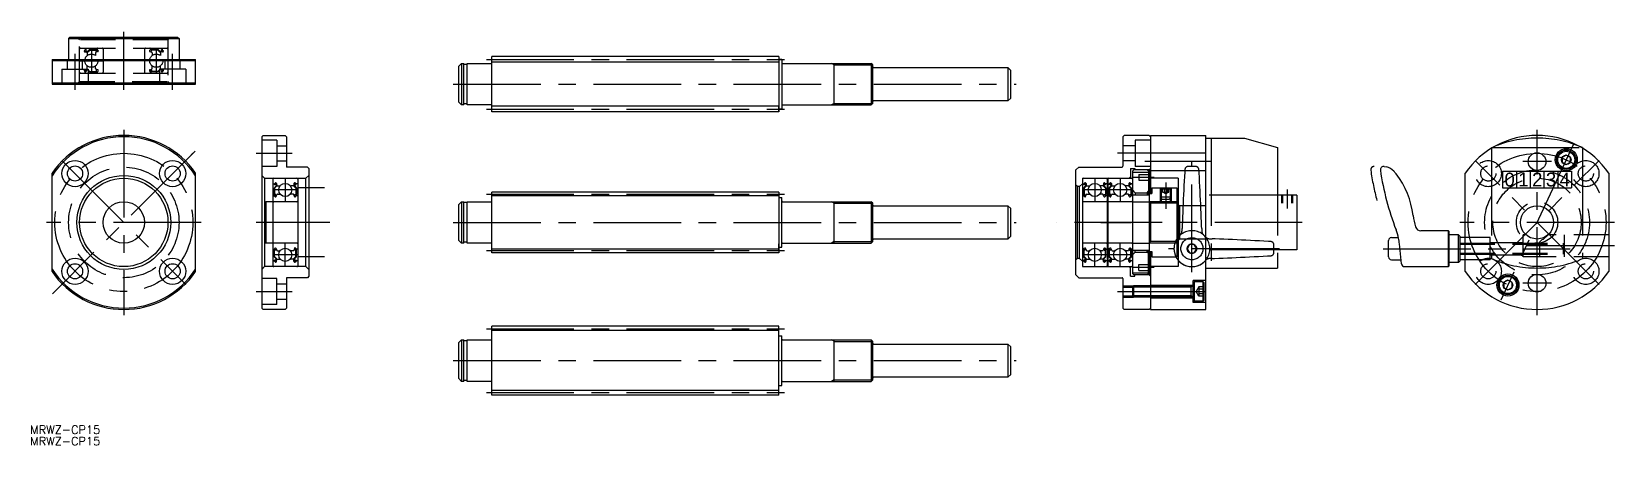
# Model space of a CAD drawing. Extents: x -33 to 540, y -81 to 69.
import ezdxf

# ---------------------------------------------------------------- set-up
doc = ezdxf.new("R2010")
doc.units = 0
for name, pattern in [('CENTER', [50.8, 31.75, -6.35, 6.35, -6.35]), ('DASHED', [19.05, 12.7, -6.35]), ('PHANTOM', [63.5, 31.75, -6.35, 6.35, -6.35, 6.35, -6.35])]:
    doc.linetypes.add(name, pattern=pattern)
doc.layers.get('0').update_dxf_attribs({"linetype": 'CONTINUOUS'})
doc.layers.add('CENTER', color=1, linetype='CENTER')
doc.styles.add('MS_明朝', font='txt', dxfattribs={"height": 2.5})
doc.styles.get("Standard").update_dxf_attribs({"font": 'txt.shx', "height": 3, "bigfont": 'bigfont.shx'})

msp = doc.modelspace()

# ---------------------------------------------------------------- linework, layer by layer
at = {"color": 7, "linetype": 'CONTINUOUS'}
for p, q in [((-20, 66.5), (-19.5, 67)), ((-20, 66.5), (-20, 59)), ((-20, 66.5), (20, 66.5)), ((-19.5, 67), (19.5, 67)), ((19.5, 67), (20, 66.5)), ((20, 66.5), (20, 59)), ((-26, 59), (26, 59)), ((-26, 59), (-26, 50)), ((26, 58.5), (-26, 58.5)), ((26, 50), (26, 59)), ((121.36, 56.5), (122.36, 57.5)), ((122.36, 57.5), (123.21, 57.5)), ((122.36, 57.5), (122.36, 42.5)), ((123.21, 42.5), (123.21, 57.5)), ((124.36, 42.5), (124.36, 57.5)), ((124.36, 57.5), (133.06, 57.5)), ((133.36, 40), (133.36, 60)), ((133.36, 57.8), (133.36, 60)), ((237.36, 60), (133.36, 60)), ((237.36, 60), (237.36, 40)), ((238.36, 59), (237.36, 59)), ((238.36, 59), (238.36, 41)), ((238.66, 57.5), (270.82, 57.5)), ((257.36, 42.5), (257.36, 57.5)), ((270.82, 57.5), (270.82, 42.5)), ((271.36, 56.96), (270.82, 57.5)), ((121.36, 43.5), (121.36, 56.5)), ((124.36, 57.15), (123.21, 57.15)), ((271.36, 43.04), (271.36, 56.96)), ((271.66, 56), (320.36, 56)), ((320.36, 56), (320.36, 44)), ((320.36, 56), (321.36, 55)), ((321.36, 45), (321.36, 55)), ((-26, 50.5), (26, 50.5)), ((-26, 50), (26, 50)), ((121.36, 43.5), (122.36, 42.5)), ((123.21, 42.5), (122.36, 42.5)), ((124.36, 42.85), (123.21, 42.85)), ((133.06, 42.5), (124.36, 42.5)), ((237.36, 40), (237.36, 42.2)), ((238.36, 41), (237.36, 41)), ((238.66, 42.5), (270.82, 42.5)), ((271.36, 43.04), (270.82, 42.5)), ((271.36, 43.04), (271.36, 43.7)), ((320.36, 44), (271.66, 44)), ((320.36, 44), (321.36, 45)), ((237.36, 40), (133.36, 40)), ((50, 31), (50.5, 31.5)), ((50, 31), (50, -31)), ((55.5, 29.75), (50, 29.75)), ((50.5, 31.5), (58.5, 31.5)), ((55.5, 29.75), (55.5, 20.25)), ((58.5, 31.5), (59, 31)), ((59, 31), (59, 20)), ((362.5, 31.5), (362, 31)), ((362, 31), (362, 20.3)), ((371.5, 31.5), (362.5, 31.5)), ((366.5, 29.75), (366.5, 20.25)), ((372, 29.75), (366.5, 29.75)), ((371.5, 31.5), (372, 31)), ((372, 31.5), (392, 31.5)), ((372, 31.5), (372, 10.5)), ((392, -31.5), (392, 31.5)), ((55.5, 27.75), (59, 27.75)), ((366.5, 27.75), (362, 27.75)), ((372, 25.2), (392, 25.2)), ((522.63, 24.39), (521.13, 23.52)), ((521.13, 23.52), (521.13, 21.79)), ((524.13, 23.52), (522.63, 24.39)), ((524.13, 21.79), (524.13, 23.52)), ((-26, -17.78), (-26, 17.78)), ((26, -17.78), (26, 17.78)), ((55.5, 20.25), (50, 20.25)), ((55.5, 22.25), (59, 22.25)), ((66.5, 20), (59, 20)), ((66.5, 20), (67, 19.5)), ((67, 19.5), (67, -19.5)), ((345, 19), (346, 20)), ((345, -19), (345, 19)), ((346, 20), (361.7, 20)), ((366.5, 22.25), (362, 22.25)), ((364.8, 19.5), (364.8, 16)), ((364.8, 19.5), (366.3, 19.5)), ((366, 19), (365.5, 18.5)), ((365.5, 18.5), (365.5, -18.5)), ((370.8, 19), (366, 19)), ((366.3, 19.5), (366.3, 19)), ((372, 20.25), (366.5, 20.25)), ((367.8, 17.35), (367.8, 15.25)), ((367.8, 17.35), (371.3, 17.35)), ((371.3, 18.5), (370.8, 19)), ((371.3, 18.5), (371.3, 10)), ((371.5, 19), (372, 19.5)), ((371.5, 19), (371.5, -19)), ((372, 18.8), (392, 18.8)), ((456.69, 20.21), (457.5, 20.07)), ((486.06, -17.78), (486.06, 17.78)), ((521.13, 21.79), (522.63, 20.93)), ((522.63, 20.93), (524.13, 21.79)), ((538.06, 17.78), (538.06, -17.78)), ((51, 16), (50, 17)), ((51, 16), (66, 16)), ((51, 16), (51, -16)), ((54, 15.7), (54, -15.7)), ((54.1, 13.95), (54.56, 13.95)), ((55.18, 13.18), (54.43, 12.43)), ((54.43, 12.43), (54.43, 10.05)), ((54.56, 13.95), (54.81, 14.25)), ((54.74, 13.54), (54.58, 13.67)), ((55.38, 13.1), (54.63, 12.35)), ((54.63, 12.35), (54.63, 10.05)), ((54.71, 13.82), (54.96, 14.12)), ((54.87, 13.69), (54.71, 13.82)), ((54.74, 13.54), (54.87, 13.69)), ((55.14, 14.06), (55.18, 13.18)), ((55.34, 14.08), (55.4, 13.34)), ((55.38, 13.57), (55.38, 13.1)), ((55.5, 13.25), (56.65, 13.25)), ((61.5, 13.25), (60.35, 13.25)), ((61.66, 14.08), (61.6, 13.34)), ((61.62, 13.57), (61.62, 13.1)), ((61.62, 13.1), (62.37, 12.35)), ((61.86, 14.06), (61.82, 13.18)), ((61.82, 13.18), (62.57, 12.43)), ((62.29, 13.82), (62.04, 14.12)), ((62.13, 13.69), (62.29, 13.82)), ((62.26, 13.54), (62.13, 13.69)), ((62.44, 13.95), (62.19, 14.25)), ((62.26, 13.54), (62.42, 13.67)), ((62.37, 12.35), (62.37, 10.05)), ((62.9, 13.95), (62.44, 13.95)), ((62.57, 12.43), (62.57, 10.05)), ((63, 15.7), (63, -15.7)), ((66, 16), (67, 17)), ((66, -16), (66, 16)), ((345.5, 13), (345, 13.5)), ((346.3, 13), (345.5, 13)), ((345.5, -13), (345.5, 13)), ((346.3, 13), (347.3, 14)), ((346.3, -13), (346.3, 13)), ((347.3, 16), (365.5, 16)), ((347.3, 16), (347.3, -16)), ((347.4, 13.95), (347.86, 13.95)), ((348.48, 13.18), (347.73, 12.43)), ((347.73, 12.43), (347.73, 10.05)), ((347.86, 13.95), (348.11, 14.25)), ((348.04, 13.54), (347.88, 13.67)), ((348.68, 13.1), (347.93, 12.35)), ((347.93, 12.35), (347.93, 10.05)), ((348.01, 13.82), (348.26, 14.12)), ((348.17, 13.69), (348.01, 13.82)), ((348.04, 13.54), (348.17, 13.69)), ((348.44, 14.06), (348.48, 13.18)), ((348.64, 14.08), (348.7, 13.34)), ((348.68, 13.57), (348.68, 13.1)), ((348.8, 13.25), (349.95, 13.25)), ((354.8, 13.25), (353.65, 13.25)), ((354.96, 14.08), (354.9, 13.34)), ((354.92, 13.57), (354.92, 13.1)), ((354.92, 13.1), (355.67, 12.35)), ((355.16, 14.06), (355.12, 13.18)), ((355.12, 13.18), (355.87, 12.43)), ((355.59, 13.82), (355.34, 14.12)), ((355.43, 13.69), (355.59, 13.82)), ((355.56, 13.54), (355.43, 13.69)), ((355.74, 13.95), (355.49, 14.25)), ((355.56, 13.54), (355.72, 13.67)), ((355.67, 12.35), (355.67, 10.05)), ((356.2, 13.95), (355.74, 13.95)), ((355.87, 12.43), (355.87, 10.05)), ((356.3, 15.7), (356.3, -15.7)), ((356.5, 15.7), (356.5, -15.7)), ((356.6, 13.95), (357.06, 13.95)), ((357.68, 13.18), (356.93, 12.43)), ((356.93, 12.43), (356.93, 10.05)), ((357.06, 13.95), (357.31, 14.25)), ((357.24, 13.54), (357.08, 13.67)), ((357.88, 13.1), (357.13, 12.35)), ((357.13, 12.35), (357.13, 10.05)), ((357.21, 13.82), (357.46, 14.12)), ((357.37, 13.69), (357.21, 13.82)), ((357.24, 13.54), (357.37, 13.69)), ((357.64, 14.06), (357.68, 13.18)), ((357.84, 14.08), (357.9, 13.34)), ((357.88, 13.57), (357.88, 13.1)), ((358, 13.25), (359.15, 13.25)), ((364, 13.25), (362.85, 13.25)), ((364.16, 14.08), (364.1, 13.34)), ((364.12, 13.57), (364.12, 13.1)), ((364.12, 13.1), (364.87, 12.35)), ((364.3, 16), (364.8, 16.5)), ((364.36, 14.06), (364.32, 13.18)), ((364.32, 13.18), (365.07, 12.43)), ((364.79, 13.82), (364.54, 14.12)), ((364.63, 13.69), (364.79, 13.82)), ((364.76, 13.54), (364.63, 13.69)), ((364.94, 13.95), (364.69, 14.25)), ((364.76, 13.54), (364.92, 13.67)), ((364.87, 12.35), (364.87, 10.05)), ((365.4, 13.95), (364.94, 13.95)), ((365.07, 12.43), (365.07, 10.05)), ((366.5, 10.75), (365.5, 11.75)), ((367.8, 15.25), (371.3, 15.25)), ((382, 16), (372, 16)), ((372.5, 12.5), (372.5, 10.5)), ((372.5, 12.5), (381.5, 12.5)), ((375.88, 12.39), (375.5, 12.02)), ((379.5, 12.02), (375.5, 12.02)), ((375.5, 12.02), (375.5, 9.14)), ((375.88, 12.5), (375.88, 12.39)), ((375.88, 12.39), (379.12, 12.39)), ((379.12, 12.5), (379.12, 12.39)), ((379.12, 12.39), (379.5, 12.02)), ((379.5, 12.02), (379.5, 9.14)), ((381.5, 12.5), (381.5, -12.5)), ((382, 16), (382, -16)), ((54.2, 9.65), (54.5, 9.65)), ((62.7, 7.5), (54.3, 7.5)), ((54.5, 9.65), (54.78, 9.32)), ((55.08, 10.05), (54.63, 10.05)), ((54.63, 9.85), (55.08, 9.85)), ((54.93, 9.25), (54.99, 9.25)), ((55.08, 9.85), (55.08, 10.05)), ((55.18, 9.38), (55.45, 10.12)), ((55.64, 10.25), (56.65, 10.25)), ((61.36, 10.25), (60.35, 10.25)), ((61.82, 9.38), (61.55, 10.12)), ((61.92, 9.85), (61.92, 10.05)), ((61.92, 10.05), (62.37, 10.05)), ((62.37, 9.85), (61.92, 9.85)), ((62.07, 9.25), (62.01, 9.25)), ((62.5, 9.65), (62.22, 9.32)), ((62.8, 9.65), (62.5, 9.65)), ((121.36, 6.5), (122.36, 7.5)), ((121.36, -6.5), (121.36, 6.5)), ((122.36, 7.5), (123.21, 7.5)), ((122.36, 7.5), (122.36, -7.5)), ((123.21, -7.5), (123.21, 7.5)), ((124.36, 7.15), (123.21, 7.15)), ((124.36, 7.5), (133.06, 7.5)), ((124.36, -7.5), (124.36, 7.5)), ((133.36, -11), (133.36, 11)), ((237.36, 11), (133.36, 11)), ((133.36, 7.8), (133.36, 10)), ((237.36, 11), (237.36, -11)), ((237.36, 9), (238.36, 9)), ((238.36, -9), (238.36, 9)), ((238.66, 7.5), (270.82, 7.5)), ((257.36, -7.5), (257.36, 7.5)), ((271.36, 6.96), (270.82, 7.5)), ((270.82, 7.5), (270.82, -7.5)), ((271.36, -6.96), (271.36, 6.96)), ((271.66, 6), (320.36, 6)), ((320.36, 6), (320.36, -6)), ((320.36, 6), (321.36, 5)), ((347.5, 9.65), (347.8, 9.65)), ((356, 7.5), (347.6, 7.5)), ((347.8, 9.65), (348.08, 9.32)), ((348.38, 10.05), (347.93, 10.05)), ((347.93, 9.85), (348.38, 9.85)), ((348.23, 9.25), (348.29, 9.25)), ((348.38, 9.85), (348.38, 10.05)), ((348.48, 9.38), (348.75, 10.12)), ((348.94, 10.25), (349.95, 10.25)), ((354.66, 10.25), (353.65, 10.25)), ((355.12, 9.38), (354.85, 10.12)), ((355.22, 10.05), (355.67, 10.05)), ((355.22, 9.85), (355.22, 10.05)), ((355.67, 9.85), (355.22, 9.85)), ((355.37, 9.25), (355.31, 9.25)), ((355.8, 9.65), (355.52, 9.32)), ((356.1, 9.65), (355.8, 9.65)), ((356.5, 9.75), (356.3, 9.75)), ((356.5, 7.5), (356.3, 7.5)), ((356.7, 9.65), (357, 9.65)), ((365.2, 7.5), (356.8, 7.5)), ((357, 9.65), (357.28, 9.32)), ((357.58, 10.05), (357.13, 10.05)), ((357.13, 9.85), (357.58, 9.85)), ((357.43, 9.25), (357.49, 9.25)), ((357.58, 9.85), (357.58, 10.05)), ((357.68, 9.38), (357.95, 10.12)), ((358.14, 10.25), (359.15, 10.25)), ((363.86, 10.25), (362.85, 10.25)), ((364.32, 9.38), (364.05, 10.12)), ((364.42, 10.05), (364.87, 10.05)), ((364.42, 9.85), (364.42, 10.05)), ((364.87, 9.85), (364.42, 9.85)), ((364.57, 9.25), (364.51, 9.25)), ((365, 9.65), (364.72, 9.32)), ((365.3, 9.65), (365, 9.65)), ((365.5, 10), (371.5, 10)), ((365.5, 7.5), (371.5, 7.5)), ((366.5, 10.75), (366.5, 10)), ((366.5, 10.75), (370.8, 10.75)), ((370.8, 10.75), (371.3, 11.25)), ((370.8, 10.75), (370.8, 10)), ((371.5, 10.5), (372.5, 10.5)), ((371.5, 7.5), (372.04, 6.96)), ((381.5, 6.96), (372.04, 6.96)), ((372.04, 6.96), (372.04, -6.96)), ((376.25, 8.39), (375.5, 9.14)), ((379.5, 9.14), (375.5, 9.14)), ((375.88, 8.77), (375.88, 6.96)), ((376.25, 8.39), (378.75, 8.39)), ((378.75, 8.39), (379.5, 9.14)), ((379.12, 8.77), (379.12, 6.96)), ((382.5, 6), (382, 6.5)), ((382.5, 6), (382.5, -6)), ((392, 6), (382.5, 6)), ((321.36, -5), (321.36, 5)), ((320.36, -6), (321.36, -5)), ((459.26, -5.5), (461.82, -5.5)), ((479.97, -3), (469.94, -3)), ((480.06, -3.2), (479.97, -3)), ((479.97, -16), (479.97, -3)), ((480.06, -3.2), (480.06, -15.8)), ((483.56, -4.5), (480.06, -4.5)), ((484.06, -5), (483.56, -4.5)), ((483.56, -14.5), (483.56, -4.5)), ((484.06, -5), (484.06, -14)), ((486.06, -5.5), (484.06, -5.5)), ((54.2, -9.65), (54.5, -9.65)), ((62.7, -7.5), (54.3, -7.5)), ((54.43, -12.43), (54.43, -10.05)), ((54.5, -9.65), (54.78, -9.32)), ((54.63, -9.85), (55.08, -9.85)), ((55.08, -10.05), (54.63, -10.05)), ((54.63, -12.35), (54.63, -10.05)), ((54.93, -9.25), (54.99, -9.25)), ((55.08, -9.85), (55.08, -10.05)), ((55.18, -9.38), (55.45, -10.12)), ((55.64, -10.25), (56.65, -10.25)), ((61.36, -10.25), (60.35, -10.25)), ((61.82, -9.38), (61.55, -10.12)), ((61.92, -9.85), (61.92, -10.05)), ((62.37, -9.85), (61.92, -9.85)), ((61.92, -10.05), (62.37, -10.05)), ((62.07, -9.25), (62.01, -9.25)), ((62.5, -9.65), (62.22, -9.32)), ((62.37, -12.35), (62.37, -10.05)), ((62.8, -9.65), (62.5, -9.65)), ((62.57, -12.43), (62.57, -10.05)), ((121.36, -6.5), (122.36, -7.5)), ((123.21, -7.5), (122.36, -7.5)), ((124.36, -7.15), (123.21, -7.15)), ((133.06, -7.5), (124.36, -7.5)), ((237.36, -11), (133.36, -11)), ((237.36, -10), (237.36, -7.8)), ((237.36, -9), (238.36, -9)), ((238.66, -7.5), (270.82, -7.5)), ((271.36, -6.96), (270.82, -7.5)), ((271.36, -6.96), (271.36, -6.3)), ((320.36, -6), (271.66, -6)), ((347.5, -9.65), (347.8, -9.65)), ((356, -7.5), (347.6, -7.5)), ((347.73, -12.43), (347.73, -10.05)), ((347.8, -9.65), (348.08, -9.32)), ((347.93, -9.85), (348.38, -9.85)), ((347.93, -12.35), (347.93, -10.05)), ((348.38, -10.05), (347.93, -10.05)), ((348.23, -9.25), (348.29, -9.25)), ((348.38, -9.85), (348.38, -10.05)), ((348.48, -9.38), (348.75, -10.12)), ((348.94, -10.25), (349.95, -10.25)), ((354.66, -10.25), (353.65, -10.25)), ((355.12, -9.38), (354.85, -10.12)), ((355.67, -9.85), (355.22, -9.85)), ((355.22, -9.85), (355.22, -10.05)), ((355.22, -10.05), (355.67, -10.05)), ((355.37, -9.25), (355.31, -9.25)), ((355.8, -9.65), (355.52, -9.32)), ((355.67, -12.35), (355.67, -10.05)), ((356.1, -9.65), (355.8, -9.65)), ((355.87, -12.43), (355.87, -10.05)), ((356.5, -7.5), (356.3, -7.5)), ((356.5, -9.75), (356.3, -9.75)), ((356.7, -9.65), (357, -9.65)), ((365.2, -7.5), (356.8, -7.5)), ((356.93, -12.43), (356.93, -10.05)), ((357, -9.65), (357.28, -9.32)), ((357.13, -9.85), (357.58, -9.85)), ((357.13, -12.35), (357.13, -10.05)), ((357.58, -10.05), (357.13, -10.05)), ((357.43, -9.25), (357.49, -9.25)), ((357.58, -9.85), (357.58, -10.05)), ((357.68, -9.38), (357.95, -10.12)), ((358.14, -10.25), (359.15, -10.25)), ((363.86, -10.25), (362.85, -10.25)), ((364.32, -9.38), (364.05, -10.12)), ((364.87, -9.85), (364.42, -9.85)), ((364.42, -9.85), (364.42, -10.05)), ((364.42, -10.05), (364.87, -10.05)), ((364.57, -9.25), (364.51, -9.25)), ((365, -9.65), (364.72, -9.32)), ((364.87, -12.35), (364.87, -10.05)), ((365.3, -9.65), (365, -9.65)), ((365.07, -12.43), (365.07, -10.05)), ((365.5, -7.5), (371.5, -7.5)), ((365.5, -10), (371.5, -10)), ((366.5, -10.75), (365.5, -11.75)), ((366.5, -10.75), (366.5, -10)), ((366.5, -10.75), (370.8, -10.75)), ((370.8, -10.75), (370.8, -10)), ((370.8, -10.75), (371.3, -11.25)), ((371.3, -18.5), (371.3, -10)), ((371.5, -7.5), (372.04, -6.96)), ((371.5, -10.5), (372.5, -10.5)), ((372, -10.5), (372, -31.5)), ((381.5, -6.96), (372.04, -6.96)), ((372.5, -10.5), (372.5, -12.5)), ((382.5, -6), (382, -6.5)), ((392, -6), (382.5, -6)), ((458.26, -12.5), (458.26, -6.5)), ((462.95, -14.93), (462.19, -7.75)), ((51, -16), (50, -17)), ((66, -16), (51, -16)), ((54.1, -13.95), (54.56, -13.95)), ((55.18, -13.18), (54.43, -12.43)), ((54.56, -13.95), (54.81, -14.25)), ((54.74, -13.54), (54.58, -13.67)), ((55.38, -13.1), (54.63, -12.35)), ((54.87, -13.69), (54.71, -13.82)), ((54.71, -13.82), (54.96, -14.12)), ((54.74, -13.54), (54.87, -13.69)), ((55.14, -14.06), (55.18, -13.18)), ((55.34, -14.08), (55.4, -13.34)), ((55.38, -13.57), (55.38, -13.1)), ((55.5, -13.25), (56.65, -13.25)), ((61.5, -13.25), (60.35, -13.25)), ((61.66, -14.08), (61.6, -13.34)), ((61.62, -13.1), (62.37, -12.35)), ((61.62, -13.57), (61.62, -13.1)), ((61.82, -13.18), (62.57, -12.43)), ((61.86, -14.06), (61.82, -13.18)), ((62.29, -13.82), (62.04, -14.12)), ((62.26, -13.54), (62.13, -13.69)), ((62.13, -13.69), (62.29, -13.82)), ((62.44, -13.95), (62.19, -14.25)), ((62.26, -13.54), (62.42, -13.67)), ((62.9, -13.95), (62.44, -13.95)), ((66, -16), (67, -17)), ((345.5, -13), (345, -13.5)), ((346.3, -13), (345.5, -13)), ((346.3, -13), (347.3, -14)), ((347.3, -16), (365.5, -16)), ((347.4, -13.95), (347.86, -13.95)), ((348.48, -13.18), (347.73, -12.43)), ((347.86, -13.95), (348.11, -14.25)), ((348.04, -13.54), (347.88, -13.67)), ((348.68, -13.1), (347.93, -12.35)), ((348.17, -13.69), (348.01, -13.82)), ((348.01, -13.82), (348.26, -14.12)), ((348.04, -13.54), (348.17, -13.69)), ((348.44, -14.06), (348.48, -13.18)), ((348.64, -14.08), (348.7, -13.34)), ((348.68, -13.57), (348.68, -13.1)), ((348.8, -13.25), (349.95, -13.25)), ((354.8, -13.25), (353.65, -13.25)), ((354.96, -14.08), (354.9, -13.34)), ((354.92, -13.1), (355.67, -12.35)), ((354.92, -13.57), (354.92, -13.1)), ((355.12, -13.18), (355.87, -12.43)), ((355.16, -14.06), (355.12, -13.18)), ((355.59, -13.82), (355.34, -14.12)), ((355.56, -13.54), (355.43, -13.69)), ((355.43, -13.69), (355.59, -13.82)), ((355.74, -13.95), (355.49, -14.25)), ((355.56, -13.54), (355.72, -13.67)), ((356.2, -13.95), (355.74, -13.95)), ((356.6, -13.95), (357.06, -13.95)), ((357.68, -13.18), (356.93, -12.43)), ((357.06, -13.95), (357.31, -14.25)), ((357.24, -13.54), (357.08, -13.67)), ((357.88, -13.1), (357.13, -12.35)), ((357.37, -13.69), (357.21, -13.82)), ((357.21, -13.82), (357.46, -14.12)), ((357.24, -13.54), (357.37, -13.69)), ((357.64, -14.06), (357.68, -13.18)), ((357.84, -14.08), (357.9, -13.34)), ((357.88, -13.57), (357.88, -13.1)), ((358, -13.25), (359.15, -13.25)), ((364, -13.25), (362.85, -13.25)), ((364.16, -14.08), (364.1, -13.34)), ((364.12, -13.1), (364.87, -12.35)), ((364.12, -13.57), (364.12, -13.1)), ((364.3, -16), (364.8, -16.5)), ((364.32, -13.18), (365.07, -12.43)), ((364.36, -14.06), (364.32, -13.18)), ((364.79, -13.82), (364.54, -14.12)), ((364.76, -13.54), (364.63, -13.69)), ((364.63, -13.69), (364.79, -13.82)), ((364.94, -13.95), (364.69, -14.25)), ((364.76, -13.54), (364.92, -13.67)), ((364.8, -19.5), (364.8, -16)), ((365.4, -13.95), (364.94, -13.95)), ((367.8, -17.35), (367.8, -15.25)), ((367.8, -15.25), (371.3, -15.25)), ((382, -16), (372, -16)), ((372.5, -12.5), (381.5, -12.5)), ((459.26, -13.5), (462.8, -13.5)), ((464.14, -16), (479.97, -16)), ((479.97, -16), (480.06, -15.8)), ((483.56, -14.5), (480.06, -14.5)), ((484.06, -14), (483.56, -14.5)), ((486.06, -13.5), (484.06, -13.5)), ((55.5, -20.25), (50, -20.25)), ((55.5, -29.75), (55.5, -20.25)), ((55.5, -22.25), (59, -22.25)), ((59, -20), (59, -31)), ((66.5, -20), (59, -20)), ((67, -19.5), (66.5, -20)), ((346, -20), (345, -19)), ((346, -20), (361.7, -20)), ((362, -20.3), (362, -31)), ((364.8, -19.5), (366.3, -19.5)), ((366, -19), (365.5, -18.5)), ((370.8, -19), (366, -19)), ((366.3, -19.5), (366.3, -19)), ((367.8, -17.35), (371.3, -17.35)), ((371.3, -18.5), (370.8, -19)), ((371.5, -19), (372, -19.5)), ((372, -22.75), (387.5, -22.75)), ((387.5, -29), (387.5, -21)), ((392, -21), (387.5, -21)), ((387.9, -21.5), (387.5, -21.9)), ((391.1, -21.5), (387.9, -21.5)), ((387.9, -28.5), (387.9, -21.5)), ((391.1, -21.5), (391.5, -21.9)), ((391.1, -28.5), (391.1, -21.5)), ((391.5, -28.1), (391.5, -21.9)), ((501.5, -20.93), (500, -21.79)), ((500, -21.79), (500, -23.52)), ((503, -21.79), (501.5, -20.93)), ((503, -23.52), (503, -21.79)), ((55.5, -27.75), (59, -27.75)), ((362, -23.38), (365.5, -23.38)), ((362, -26.62), (365.5, -26.62)), ((365.88, -23), (365.5, -23.38)), ((365.5, -23.38), (365.5, -26.62)), ((365.5, -26.62), (365.88, -27)), ((387.3, -23), (365.88, -23)), ((365.88, -23), (365.88, -27)), ((387.3, -27), (365.88, -27)), ((372, -27.25), (387.5, -27.25)), ((386.7, -27), (386.7, -23)), ((387.5, -28.1), (387.9, -28.5)), ((391.1, -28.5), (387.9, -28.5)), ((391.5, -28.1), (391.1, -28.5)), ((500, -23.52), (501.5, -24.39)), ((501.5, -24.39), (503, -23.52)), ((55.5, -29.75), (50, -29.75)), ((50.5, -31.5), (50, -31)), ((58.5, -31.5), (50.5, -31.5)), ((59, -31), (58.5, -31.5)), ((362.5, -31.5), (362, -31)), ((371.5, -31.5), (362.5, -31.5)), ((372, -31), (371.5, -31.5)), ((372, -31.5), (392, -31.5)), ((392, -29), (387.5, -29)), ((133.36, -62.5), (133.36, -37.5)), ((237.36, -37.5), (133.36, -37.5)), ((133.36, -42.2), (133.36, -40)), ((237.36, -62.5), (237.36, -37.5)), ((121.36, -43.5), (122.36, -42.5)), ((121.36, -56.5), (121.36, -43.5)), ((122.36, -42.5), (123.21, -42.5)), ((122.36, -42.5), (122.36, -57.5)), ((123.21, -57.5), (123.21, -42.5)), ((124.36, -42.85), (123.21, -42.85)), ((124.36, -42.5), (133.06, -42.5)), ((124.36, -57.5), (124.36, -42.5)), ((237.36, -41), (238.36, -41)), ((238.36, -59), (238.36, -41)), ((238.66, -42.5), (270.82, -42.5)), ((257.36, -57.5), (257.36, -42.5)), ((271.36, -43.04), (270.82, -42.5)), ((270.82, -42.5), (270.82, -57.5)), ((271.36, -56.96), (271.36, -43.04)), ((271.66, -44), (320.36, -44)), ((320.36, -44), (321.36, -45)), ((320.36, -44), (320.36, -56)), ((321.36, -55), (321.36, -45)), ((121.36, -56.5), (122.36, -57.5)), ((124.36, -57.15), (123.21, -57.15)), ((271.36, -56.96), (270.82, -57.5)), ((271.36, -56.96), (271.36, -56.3)), ((320.36, -56), (271.66, -56)), ((320.36, -56), (321.36, -55)), ((123.21, -57.5), (122.36, -57.5)), ((133.06, -57.5), (124.36, -57.5)), ((237.36, -62.5), (133.36, -62.5)), ((237.36, -59), (238.36, -59)), ((238.66, -57.5), (270.82, -57.5))]:
    msp.add_line(p, q, dxfattribs=at)
at = {"color": 3, "linetype": 'DASHED'}
for p, q in [((-16, 66), (-17, 67)), ((16, 66), (-16, 66)), ((-16, 51), (-16, 66)), ((16, 66), (17, 67)), ((16, 66), (16, 51)), ((-20.43, 55.5), (-20.43, 59)), ((-15.7, 63), (15.7, 63)), ((-14.93, 55.5), (-14.93, 59)), ((-13.95, 62.44), (-14.25, 62.19)), ((-13.82, 62.29), (-14.12, 62.04)), ((-14.08, 61.66), (-13.34, 61.6)), ((-14.06, 61.86), (-13.18, 61.82)), ((-13.95, 62.9), (-13.95, 62.44)), ((-13.69, 62.13), (-13.82, 62.29)), ((-13.54, 62.26), (-13.69, 62.13)), ((-13.54, 62.26), (-13.67, 62.42)), ((-13.57, 61.62), (-13.1, 61.62)), ((-13.25, 61.5), (-13.25, 60.35)), ((-13.18, 61.82), (-12.43, 62.57)), ((-13.1, 61.62), (-12.35, 62.37)), ((-12.43, 62.57), (-10.05, 62.57)), ((-12.35, 62.37), (-10.05, 62.37)), ((-10.25, 61.36), (-10.25, 60.35)), ((-9.38, 61.82), (-10.12, 61.55)), ((-10.05, 61.92), (-10.05, 62.37)), ((-9.85, 61.92), (-10.05, 61.92)), ((-9.85, 62.37), (-9.85, 61.92)), ((-9.65, 62.8), (-9.65, 62.5)), ((-9.65, 62.5), (-9.32, 62.22)), ((-9.25, 62.07), (-9.25, 62.01)), ((-7.5, 62.7), (-7.5, 54.3)), ((7.5, 62.7), (7.5, 54.3)), ((9.25, 62.07), (9.25, 62.01)), ((9.65, 62.5), (9.32, 62.22)), ((9.38, 61.82), (10.12, 61.55)), ((9.65, 62.8), (9.65, 62.5)), ((9.85, 62.37), (9.85, 61.92)), ((9.85, 61.92), (10.05, 61.92)), ((12.43, 62.57), (10.05, 62.57)), ((12.35, 62.37), (10.05, 62.37)), ((10.05, 61.92), (10.05, 62.37)), ((10.25, 61.36), (10.25, 60.35)), ((13.1, 61.62), (12.35, 62.37)), ((13.18, 61.82), (12.43, 62.57)), ((13.57, 61.62), (13.1, 61.62)), ((14.06, 61.86), (13.18, 61.82)), ((13.25, 61.5), (13.25, 60.35)), ((14.08, 61.66), (13.34, 61.6)), ((13.54, 62.26), (13.67, 62.42)), ((13.54, 62.26), (13.69, 62.13)), ((13.69, 62.13), (13.82, 62.29)), ((13.82, 62.29), (14.12, 62.04)), ((13.95, 62.9), (13.95, 62.44)), ((13.95, 62.44), (14.25, 62.19)), ((14.93, 55.5), (14.93, 59)), ((20.43, 55.5), (20.43, 59)), ((-22.43, 55.5), (-22.43, 50)), ((-22.43, 55.5), (-12.93, 55.5)), ((-15.7, 54), (15.7, 54)), ((-13.95, 54.56), (-14.25, 54.81)), ((-13.82, 54.71), (-14.12, 54.96)), ((-14.08, 55.34), (-13.34, 55.4)), ((-14.06, 55.14), (-13.18, 55.18)), ((-13.95, 54.1), (-13.95, 54.56)), ((-13.69, 54.87), (-13.82, 54.71)), ((-13.54, 54.74), (-13.69, 54.87)), ((-13.54, 54.74), (-13.67, 54.58)), ((-13.57, 55.38), (-13.1, 55.38)), ((-13.25, 55.5), (-13.25, 56.65)), ((-13.18, 55.18), (-12.43, 54.43)), ((-13.1, 55.38), (-12.35, 54.63)), ((-12.93, 55.5), (-12.93, 50)), ((-12.43, 54.43), (-10.05, 54.43)), ((-12.35, 54.63), (-10.05, 54.63)), ((-10.25, 55.64), (-10.25, 56.65)), ((-9.38, 55.18), (-10.12, 55.45)), ((-9.85, 55.08), (-10.05, 55.08)), ((-10.05, 55.08), (-10.05, 54.63)), ((-9.85, 54.63), (-9.85, 55.08)), ((-9.65, 54.5), (-9.32, 54.78)), ((-9.65, 54.2), (-9.65, 54.5)), ((-9.25, 54.93), (-9.25, 54.99)), ((9.25, 54.93), (9.25, 54.99)), ((9.65, 54.5), (9.32, 54.78)), ((9.38, 55.18), (10.12, 55.45)), ((9.65, 54.2), (9.65, 54.5)), ((9.85, 55.08), (10.05, 55.08)), ((9.85, 54.63), (9.85, 55.08)), ((10.05, 55.08), (10.05, 54.63)), ((12.35, 54.63), (10.05, 54.63)), ((12.43, 54.43), (10.05, 54.43)), ((10.25, 55.64), (10.25, 56.65)), ((13.1, 55.38), (12.35, 54.63)), ((13.18, 55.18), (12.43, 54.43)), ((12.93, 55.5), (12.93, 50)), ((22.43, 55.5), (12.93, 55.5)), ((13.57, 55.38), (13.1, 55.38)), ((14.06, 55.14), (13.18, 55.18)), ((13.25, 55.5), (13.25, 56.65)), ((14.08, 55.34), (13.34, 55.4)), ((13.54, 54.74), (13.69, 54.87)), ((13.54, 54.74), (13.67, 54.58)), ((13.69, 54.87), (13.82, 54.71)), ((13.82, 54.71), (14.12, 54.96)), ((13.95, 54.56), (14.25, 54.81)), ((13.95, 54.1), (13.95, 54.56)), ((22.43, 55.5), (22.43, 50)), ((-16, 51), (-17, 50)), ((-16, 51), (16, 51)), ((16, 51), (17, 50)), ((376.35, 10.89), (376.35, 12.39)), ((376.92, 12.39), (376.92, 10.89)), ((378.08, 12.39), (378.08, 10.89)), ((378.65, 10.89), (378.65, 12.39)), ((376.35, 10.89), (378.65, 10.89)), ((377.5, 10.32), (376.5, 10.89)), ((378.5, 10.89), (377.5, 10.32)), ((495.06, -5.5), (486.06, -5.5)), ((495.06, -13.5), (495.06, -5.5)), ((508.09, -4.5), (507.06, -4.5)), ((507.06, -12.5), (507.06, -4.5)), ((516.03, -4.5), (514.33, -6.2)), ((538.06, -4.5), (516.03, -4.5)), ((521.93, -4.5), (521.93, -12.5)), ((484.06, -7.5), (521.93, -7.5)), ((484.06, -7.88), (522.06, -7.88)), ((484.06, -11.12), (522.06, -11.12)), ((495.06, -7.25), (507.06, -7.25)), ((513.93, -6.2), (512.93, -7.2)), ((512.93, -7.2), (512.93, -12.5)), ((514.33, -6.2), (513.93, -6.2)), ((522.06, -7.88), (521.68, -7.5)), ((521.68, -11.5), (521.68, -7.5)), ((521.68, -11.5), (522.06, -11.12)), ((522.06, -11.12), (522.06, -7.88)), ((484.06, -11.5), (521.93, -11.5)), ((495.06, -13.5), (486.06, -13.5)), ((495.06, -11.75), (507.06, -11.75)), ((538.06, -12.5), (507.06, -12.5)), ((389.5, -23.27), (388.5, -25)), ((389.5, -26.73), (388.5, -25)), ((389.5, -23.27), (389.5, -26.73)), ((391.5, -23.27), (389.5, -23.27)), ((391.5, -24.13), (389.5, -24.13)), ((391.5, -25.87), (389.5, -25.87)), ((391.5, -26.73), (389.5, -26.73))]:
    msp.add_line(p, q, dxfattribs=at)
at = {"color": 3, "linetype": 'CONTINUOUS'}
for p, q in [((237.36, 58), (133.36, 58)), ((257.36, 56.98), (256.47, 57.5)), ((257.36, 56.96), (271.36, 56.96)), ((237.36, 42), (133.36, 42)), ((257.36, 43.04), (256.43, 42.5)), ((257.36, 43.04), (271.36, 43.04)), ((365.5, 18.19), (371.3, 18.19)), ((371.5, 19), (370.8, 19)), ((375.5, 12.5), (375.5, 12.02)), ((375.88, 12.39), (375.88, 8.77)), ((379.12, 12.39), (379.12, 8.77)), ((379.5, 12.5), (379.5, 12.02)), ((237.36, 9.65), (133.36, 9.65)), ((257.36, 6.98), (256.47, 7.5)), ((257.36, 6.96), (271.36, 6.96)), ((381.5, 7.5), (371.5, 7.5)), ((375.5, 9.14), (375.5, 6.96)), ((379.5, 9.14), (379.5, 6.96)), ((237.36, -9.65), (133.36, -9.65)), ((257.36, -6.96), (256.43, -7.5)), ((257.36, -6.96), (271.36, -6.96)), ((381.5, -7.5), (371.5, -7.5)), ((365.5, -18.19), (371.3, -18.19)), ((371.5, -19), (370.8, -19)), ((362, -23), (365.88, -23)), ((362, -27), (365.88, -27)), ((386.7, -23.38), (365.5, -23.38)), ((386.7, -26.62), (365.5, -26.62)), ((387.4, -22.97), (386.7, -23.38)), ((387.4, -27.03), (386.7, -26.62)), ((237.36, -39.16), (133.36, -39.16)), ((257.36, -43.02), (256.47, -42.5)), ((257.36, -43.04), (271.36, -43.04)), ((257.36, -56.96), (256.43, -57.5)), ((257.36, -56.96), (271.36, -56.96)), ((237.36, -60.84), (133.36, -60.84))]:
    msp.add_line(p, q, dxfattribs=at)
at = {"color": 3, "linetype": 'PHANTOM'}
for p, q in [((392, 30.5), (406, 30.5)), ((394, 30.5), (394, -16.5)), ((406, 30.5), (418, 27.06)), ((418, 27.06), (418, -16.5)), ((495.56, 27.06), (495.56, -13.1)), ((495.56, 27.06), (528.56, 27.06)), ((528.56, 27.06), (528.56, -13.1)), ((388.35, 20.23), (385.65, 20.23)), ((387, -18), (387, 22.23)), ((499.56, 18.5), (524.56, 18.5)), ((499.56, 18.5), (499.56, 12.5)), ((504.56, 18.5), (504.56, 12.5)), ((509.56, 18.5), (509.56, 12.5)), ((514.56, 18.5), (514.56, 12.5)), ((519.56, 18.5), (519.56, 12.5)), ((524.56, 18.5), (524.56, 12.5)), ((72.7, 12.5), (63, 12.5)), ((421.5, 11.9), (421.5, 5)), ((499.56, 12.5), (524.56, 12.5)), ((51, 7), (51.5, 7.5)), ((51, 7), (51, -7)), ((51.5, 7.5), (51.5, -7.5)), ((63, 7.5), (51.5, 7.5)), ((425, 9.9), (392, 9.9)), ((419.5, 9.9), (419.5, 7)), ((419.88, 9.9), (419.88, 7)), ((423.12, 9.9), (423.12, 7)), ((423.5, 9.9), (423.5, 7)), ((425, 9.9), (425, -9.9)), ((51.5, -7.5), (51, -7)), ((63, -7.5), (51.5, -7.5)), ((418.73, -9.5), (378.5, -9.5)), ((386.13, -8), (385.27, -9.5)), ((385.27, -9.5), (386.13, -11)), ((387.87, -8), (386.13, -8)), ((386.13, -11), (387.87, -11)), ((388.73, -9.5), (387.87, -8)), ((387.87, -11), (388.73, -9.5)), ((425, -9.9), (392, -9.9)), ((416.73, -10.85), (416.73, -8.15)), ((72.7, -12.5), (63, -12.5)), ((392, -16.5), (418, -16.5))]:
    msp.add_line(p, q, dxfattribs=at)
at = {"color": 3, "linetype": 'PHANTOM', "flags": 128}
for points in [[(384.45, 19.1), (384.4, 18.23), (384.31, 16.59), (384.22, 14.95), (384.13, 13.31), (384.05, 11.68), (383.97, 10.06), (383.89, 8.45), (383.82, 6.84), (383.74, 5.23), (383.68, 3.64), (383.61, 2.06), (383.55, 0.48), (383.49, -1.09), (383.45, -2.18)], [(390.55, -2.18), (390.52, -1.36), (390.46, 0.21), (390.4, 1.78), (390.34, 3.37), (390.27, 4.96), (390.2, 6.56), (390.12, 8.16), (390.05, 9.78), (389.97, 11.4), (389.88, 13.03), (389.8, 14.66), (389.71, 16.3), (389.62, 17.95), (389.55, 19.1)], [(415.6, -6.95), (414.73, -6.9), (413.09, -6.81), (411.45, -6.72), (409.81, -6.63), (408.18, -6.55), (406.56, -6.47), (404.95, -6.39), (403.34, -6.32), (401.73, -6.24), (400.14, -6.18), (398.56, -6.11), (396.98, -6.05), (395.41, -5.99), (394.32, -5.95)], [(394.32, -13.05), (395.14, -13.02), (396.71, -12.96), (398.28, -12.9), (399.87, -12.84), (401.46, -12.77), (403.06, -12.7), (404.66, -12.62), (406.28, -12.55), (407.9, -12.47), (409.53, -12.38), (411.16, -12.3), (412.8, -12.21), (414.45, -12.12), (415.6, -12.05)]]:
    msp.add_lwpolyline(points, dxfattribs=at)
at = {"color": 3, "linetype": 'DASHED'}
for centre, radius in [((-11.75, 58.5), 2.38), ((11.75, 58.5), 2.38), ((0, 0), 20), ((494.39, 17.68), 4.75), ((494.39, 17.68), 2.75), ((512.06, 0), 19), ((529.74, 17.68), 4.75), ((529.74, 17.68), 2.75), ((512.06, 0), 16), ((512.06, 0), 7.5), ((494.39, -17.68), 4.75), ((494.39, -17.68), 2.75), ((529.74, -17.68), 4.75), ((529.74, -17.68), 2.75)]:
    msp.add_circle(centre, radius, dxfattribs=at)
at = {"color": 7, "linetype": 'CONTINUOUS'}
for centre, radius in [((512.06, 22), 3.2), ((522.63, 22.66), 4), ((522.63, 22.66), 3.5), ((522.63, 22.66), 3.1), ((522.63, 22.66), 1.73), ((-17.68, 17.68), 4.75), ((-17.68, 17.68), 2.75), ((17.68, 17.68), 4.75), ((17.68, 17.68), 2.75), ((0, 0), 17), ((0, 0), 16), ((58.5, 11.75), 2.38), ((351.8, 11.75), 2.38), ((361, 11.75), 2.38), ((0, 0), 7.5), ((512.06, 0), 6), ((58.5, -11.75), 2.38), ((351.8, -11.75), 2.38), ((361, -11.75), 2.38), ((-17.68, -17.68), 4.75), ((-17.68, -17.68), 2.75), ((17.68, -17.68), 4.75), ((17.68, -17.68), 2.75), ((501.5, -22.66), 4), ((501.5, -22.66), 3.5), ((501.5, -22.66), 3.1), ((501.5, -22.66), 1.73), ((512.06, -22), 3.2)]:
    msp.add_circle(centre, radius, dxfattribs=at)
at = {"color": 3, "linetype": 'PHANTOM'}
for radius in [4, 1.73]:
    msp.add_circle((387, -9.5), radius, dxfattribs=at)
at = {"color": 3, "linetype": 'DASHED'}
for centre, radius, start, end in [((-15.7, 62.7), 0.3, 90, 180), ((-14.05, 61.96), 0.3, 129.99978, 265.00324), ((-14.06, 61.96), 0.1, 129.99669, 267.18018), ((-14.05, 62.9), 0.1, 0, 90), ((-13.82, 62.29), 0.2, 39.91518, 129.99978), ((-13.35, 61.5), 0.1, 0, 85.00324), ((-10.05, 61.36), 0.2, 110.0081, 180), ((-10.05, 62.37), 0.2, 0, 90), ((-9.45, 62.8), 0.2, 90, 180), ((-9.45, 62.01), 0.2, 290.0081, 0), ((-9.45, 62.07), 0.2, 0, 50.00378), ((-7.8, 62.7), 0.3, 0, 90), ((7.8, 62.7), 0.3, 90, 180), ((9.45, 62.07), 0.2, 129.99622, 180), ((9.45, 62.01), 0.2, 180, 249.9919), ((9.45, 62.8), 0.2, 0, 90), ((10.05, 62.37), 0.2, 90, 180), ((10.05, 61.36), 0.2, 0, 69.9919), ((13.35, 61.5), 0.1, 94.99676, 180), ((13.82, 62.29), 0.2, 50.00022, 140.08482), ((14.05, 62.9), 0.1, 90, 180), ((14.06, 61.96), 0.1, 272.81982, 50.00331), ((14.05, 61.96), 0.3, 274.99676, 50.00022), ((15.7, 62.7), 0.3, 360, 90), ((-15.7, 54.3), 0.3, 180, 270), ((-14.05, 55.04), 0.3, 94.99676, 230.00022), ((-14.06, 55.04), 0.1, 92.81982, 230.00331), ((-14.05, 54.1), 0.1, 270, 0), ((-13.82, 54.71), 0.2, 230.00022, 320.08482), ((-13.35, 55.5), 0.1, 274.99676, 0), ((-10.05, 55.64), 0.2, 180, 249.9919), ((-10.05, 54.63), 0.2, 270, 0), ((-9.45, 54.2), 0.2, 180, 270), ((-9.45, 54.99), 0.2, 0, 69.9919), ((-9.45, 54.93), 0.2, 309.99622, 0), ((-7.8, 54.3), 0.3, 270, 0), ((7.8, 54.3), 0.3, 180, 270), ((9.45, 54.99), 0.2, 110.0081, 180), ((9.45, 54.93), 0.2, 180, 230.00378), ((9.45, 54.2), 0.2, 270, 0), ((10.05, 54.63), 0.2, 180, 270), ((10.05, 55.64), 0.2, 290.0081, 0), ((13.35, 55.5), 0.1, 180, 265.00324), ((13.82, 54.71), 0.2, 219.91518, 309.99978), ((14.05, 54.1), 0.1, 180, 270), ((14.06, 55.04), 0.1, 309.99669, 87.18018), ((14.05, 55.04), 0.3, 309.99978, 85.00324), ((15.7, 54.3), 0.3, 270, 0)]:
    msp.add_arc(centre, radius, start, end, dxfattribs=at)
at = {"color": 7, "linetype": 'CONTINUOUS'}
for centre, radius, start, end in [((133.06, 57.8), 0.3, 270, 0), ((238.66, 57.8), 0.3, 180, 270), ((271.66, 56.3), 0.3, 180, 270), ((133.06, 42.2), 0.3, 0, 90), ((238.66, 42.2), 0.3, 90, 180), ((271.66, 43.7), 0.3, 90, 180), ((0, 0), 31.5, 34.37126, 145.62874), ((0, 0), 31, 32.99589, 147.00411), ((512.06, 0), 31.5, 34.37126, 145.62874), ((361.7, 20.3), 0.3, 270, 0), ((456.48, 19.03), 1.2, 80.00004, 188.36508), ((554.23, 33.41), 100, 188.36508, 201.13623), ((456.71, 15.64), 4.5, 39.79203, 80), ((429.44, -7.08), 40, 38.02118, 39.79204), ((437.32, -0.92), 30, 6.54461, 38.02118), ((54.3, 15.7), 0.3, 90, 180), ((54.1, 14.05), 0.1, 180, 270), ((54.71, 13.82), 0.2, 140.00022, 230.08482), ((55.04, 14.05), 0.3, 4.99676, 140.00022), ((55.04, 14.06), 0.1, 2.81982, 140.00331), ((55.5, 13.35), 0.1, 184.99676, 270), ((61.5, 13.35), 0.1, 270, 355.00324), ((61.96, 14.05), 0.3, 39.99978, 175.00324), ((61.96, 14.06), 0.1, 39.99669, 177.18018), ((62.29, 13.82), 0.2, 309.91518, 39.99978), ((62.7, 15.7), 0.3, 360, 90), ((62.9, 14.05), 0.1, 270, 0), ((347.6, 15.7), 0.3, 90, 180), ((347.4, 14.05), 0.1, 180, 270), ((348.01, 13.82), 0.2, 140.00022, 230.08482), ((348.34, 14.05), 0.3, 4.99676, 140.00022), ((348.34, 14.06), 0.1, 2.81982, 140.00331), ((348.8, 13.35), 0.1, 184.99676, 270), ((354.8, 13.35), 0.1, 270, 355.00324), ((355.26, 14.05), 0.3, 39.99978, 175.00324), ((355.26, 14.06), 0.1, 39.99669, 177.18018), ((355.59, 13.82), 0.2, 309.91518, 39.99978), ((356, 15.7), 0.3, 360, 90), ((356.2, 14.05), 0.1, 270, 0), ((356.8, 15.7), 0.3, 90, 180), ((356.6, 14.05), 0.1, 180, 270), ((357.21, 13.82), 0.2, 140.00022, 230.08482), ((357.54, 14.05), 0.3, 4.99676, 140.00022), ((357.54, 14.06), 0.1, 2.81982, 140.00331), ((358, 13.35), 0.1, 184.99676, 270), ((364, 13.35), 0.1, 270, 355.00324), ((364.46, 14.05), 0.3, 39.99978, 175.00324), ((364.46, 14.06), 0.1, 39.99669, 177.18018), ((364.79, 13.82), 0.2, 309.91518, 39.99978), ((365.2, 15.7), 0.3, 360, 90), ((365.4, 14.05), 0.1, 270, 0), ((54.2, 9.45), 0.2, 90, 180), ((54.3, 7.8), 0.3, 180, 270), ((54.63, 10.05), 0.2, 180, 270), ((54.93, 9.45), 0.2, 219.99622, 270), ((54.99, 9.45), 0.2, 270, 339.9919), ((55.64, 10.05), 0.2, 90, 159.9919), ((61.36, 10.05), 0.2, 20.0081, 90), ((62.01, 9.45), 0.2, 200.0081, 270), ((62.07, 9.45), 0.2, 270, 320.00378), ((62.37, 10.05), 0.2, 270, 0), ((62.7, 7.8), 0.3, 270, 0), ((62.8, 9.45), 0.2, 0, 90), ((133.06, 7.8), 0.3, 270, 0), ((238.66, 7.8), 0.3, 180, 270), ((271.66, 6.3), 0.3, 180, 270), ((347.5, 9.45), 0.2, 90, 180), ((347.6, 7.8), 0.3, 180, 270), ((347.93, 10.05), 0.2, 180, 270), ((348.23, 9.45), 0.2, 219.99622, 270), ((348.29, 9.45), 0.2, 270, 339.9919), ((348.94, 10.05), 0.2, 90, 159.9919), ((354.66, 10.05), 0.2, 20.0081, 90), ((355.31, 9.45), 0.2, 200.0081, 270), ((355.37, 9.45), 0.2, 270, 320.00378), ((355.67, 10.05), 0.2, 270, 0), ((356, 7.8), 0.3, 270, 0), ((356.1, 9.45), 0.2, 0, 90), ((356.7, 9.45), 0.2, 90, 180), ((356.8, 7.8), 0.3, 180, 270), ((357.13, 10.05), 0.2, 180, 270), ((357.43, 9.45), 0.2, 219.99622, 270), ((357.49, 9.45), 0.2, 270, 339.9919), ((358.14, 10.05), 0.2, 90, 159.9919), ((363.86, 10.05), 0.2, 20.0081, 90), ((364.51, 9.45), 0.2, 200.0081, 270), ((364.57, 9.45), 0.2, 270, 320.00378), ((364.87, 10.05), 0.2, 270, 0), ((365.2, 7.8), 0.3, 270, 0), ((365.3, 9.45), 0.2, 0, 90), ((486.99, 4.78), 20, 186.54461, 198.72255), ((459.26, -6.5), 1, 90, 180), ((442.3, -9.86), 20, 11.92169, 21.13623), ((442.29, -9.87), 20.01, 6.05839, 11.92074), ((469.94, -1), 2, 198.72255, 270), ((54.3, -7.8), 0.3, 90, 180), ((54.2, -9.45), 0.2, 180, 270), ((54.63, -10.05), 0.2, 90, 180), ((54.93, -9.45), 0.2, 90, 140.00378), ((54.99, -9.45), 0.2, 20.0081, 90), ((55.64, -10.05), 0.2, 200.0081, 270), ((61.36, -10.05), 0.2, 270, 339.9919), ((62.01, -9.45), 0.2, 90, 159.9919), ((62.07, -9.45), 0.2, 39.99622, 90), ((62.37, -10.05), 0.2, 0, 90), ((62.7, -7.8), 0.3, 0, 90), ((62.8, -9.45), 0.2, 270, 0), ((133.06, -7.8), 0.3, 0, 90), ((238.66, -7.8), 0.3, 90, 180), ((271.66, -6.3), 0.3, 90, 180), ((347.6, -7.8), 0.3, 90, 180), ((347.5, -9.45), 0.2, 180, 270), ((347.93, -10.05), 0.2, 90, 180), ((348.23, -9.45), 0.2, 90, 140.00378), ((348.29, -9.45), 0.2, 20.0081, 90), ((348.94, -10.05), 0.2, 200.0081, 270), ((354.66, -10.05), 0.2, 270, 339.9919), ((355.31, -9.45), 0.2, 90, 159.9919), ((355.37, -9.45), 0.2, 39.99622, 90), ((355.67, -10.05), 0.2, 0, 90), ((356, -7.8), 0.3, 0, 90), ((356.1, -9.45), 0.2, 270, 0), ((356.8, -7.8), 0.3, 90, 180), ((356.7, -9.45), 0.2, 180, 270), ((357.13, -10.05), 0.2, 90, 180), ((357.43, -9.45), 0.2, 90, 140.00378), ((357.49, -9.45), 0.2, 20.0081, 90), ((358.14, -10.05), 0.2, 200.0081, 270), ((363.86, -10.05), 0.2, 270, 339.9919), ((364.51, -9.45), 0.2, 90, 159.9919), ((364.57, -9.45), 0.2, 39.99622, 90), ((364.87, -10.05), 0.2, 0, 90), ((365.2, -7.8), 0.3, 0, 90), ((365.3, -9.45), 0.2, 270, 0), ((0, 0), 31, 212.99589, 327.00411), ((54.1, -14.05), 0.1, 90, 180), ((54.3, -15.7), 0.3, 180, 270), ((54.71, -13.82), 0.2, 129.91518, 219.99978), ((55.04, -14.05), 0.3, 219.99978, 355.00324), ((55.04, -14.06), 0.1, 219.99669, 357.18018), ((55.5, -13.35), 0.1, 90, 175.00324), ((61.5, -13.35), 0.1, 4.99676, 90), ((61.96, -14.05), 0.3, 184.99676, 320.00022), ((61.96, -14.06), 0.1, 182.81982, 320.00331), ((62.29, -13.82), 0.2, 320.00022, 50.08482), ((62.7, -15.7), 0.3, 270, 0), ((62.9, -14.05), 0.1, 0, 90), ((347.4, -14.05), 0.1, 90, 180), ((347.6, -15.7), 0.3, 180, 270), ((348.01, -13.82), 0.2, 129.91518, 219.99978), ((348.34, -14.05), 0.3, 219.99978, 355.00324), ((348.34, -14.06), 0.1, 219.99669, 357.18018), ((348.8, -13.35), 0.1, 90, 175.00324), ((354.8, -13.35), 0.1, 4.99676, 90), ((355.26, -14.05), 0.3, 184.99676, 320.00022), ((355.26, -14.06), 0.1, 182.81982, 320.00331), ((355.59, -13.82), 0.2, 320.00022, 50.08482), ((356, -15.7), 0.3, 270, 0), ((356.2, -14.05), 0.1, 0, 90), ((356.6, -14.05), 0.1, 90, 180), ((356.8, -15.7), 0.3, 180, 270), ((357.21, -13.82), 0.2, 129.91518, 219.99978), ((357.54, -14.05), 0.3, 219.99978, 355.00324), ((357.54, -14.06), 0.1, 219.99669, 357.18018), ((358, -13.35), 0.1, 90, 175.00324), ((364, -13.35), 0.1, 4.99676, 90), ((364.46, -14.05), 0.3, 184.99676, 320.00022), ((364.46, -14.06), 0.1, 182.81982, 320.00331), ((364.79, -13.82), 0.2, 320.00022, 50.08482), ((365.2, -15.7), 0.3, 270, 0), ((365.4, -14.05), 0.1, 0, 90), ((459.26, -12.5), 1, 180, 270), ((464.14, -14.8), 1.2, 186.05744, 270), ((0, 0), 31.5, 214.37126, 325.62874), ((361.7, -20.3), 0.3, 0, 90), ((387.3, -22.8), 0.2, 270, 0), ((512.06, 0), 31.5, 214.37126, 325.62874), ((387.3, -27.2), 0.2, 0, 90), ((133.06, -42.2), 0.3, 270, 0), ((238.66, -42.2), 0.3, 180, 270), ((271.66, -43.7), 0.3, 180, 270), ((271.66, -56.3), 0.3, 90, 180), ((133.06, -57.8), 0.3, 0, 90), ((238.66, -57.8), 0.3, 90, 180)]:
    msp.add_arc(centre, radius, start, end, dxfattribs=at)
at = {"color": 3, "linetype": 'PHANTOM'}
for centre, radius, start, end in [((512.06, -10.78), 41.28, 66.4405, 113.5595), ((385.65, 19.03), 1.2, 90, 176.71887), ((388.35, 19.03), 1.2, 3.28113, 90), ((452.98, 19.03), 1.2, 90, 188.36508), ((550.73, 33.41), 100, 188.36508, 194.75066), ((387, -9.5), 6.5, 41.13796, 318.86204), ((387, -9.5), 6.5, 131.13796, 48.86204), ((381.41, -3.1), 2, 311.13796, 357.63043), ((181.42, 5.18), 202.16, 357.63043, 357.91525), ((592.05, 5.16), 201.63, 182.08435, 182.36992), ((392.59, -3.1), 2, 182.36992, 228.86204), ((393.4, -3.91), 2, 221.13796, 267.63043), ((401.68, 196.08), 202.16, 267.63043, 267.91525), ((415.53, -8.15), 1.2, 0, 86.71887), ((415.53, -10.85), 1.2, 273.28113, 0), ((393.4, -15.09), 2, 92.36992, 138.86204), ((401.66, -214.55), 201.63, 92.08435, 92.36992), ((512.06, 25.24), 41.74, 246.71314, 293.28686)]:
    msp.add_arc(centre, radius, start, end, dxfattribs=at)
at = {"layer": 'CENTER', "color": 1, "linetype": 'CENTER'}
for p, q in [((0, 48), (0, 69)), ((-17.68, 48), (-17.68, 61)), ((-16.13, 58.5), (-7.37, 58.5)), ((-11.75, 62.88), (-11.75, 54.12)), ((16.13, 58.5), (7.37, 58.5)), ((11.75, 62.88), (11.75, 54.12)), ((17.68, 48), (17.68, 61)), ((131.36, 59), (239.36, 59)), ((119.36, 50), (323.36, 50)), ((131.36, 41), (239.36, 41)), ((0, 33.5), (0, -33.5)), ((512.06, -33.5), (512.06, 33.5)), ((25.1, 25.1), (-25.1, -25.1)), ((25.81, 25.81), (24.4, 24.4)), ((48, 25), (61, 25)), ((374, 25), (360, 25)), ((525.16, 28.1), (498.96, -28.1)), ((-22.45, 22.45), (22.45, -22.45)), ((394, 22), (370, 22)), ((534.51, -22.45), (489.61, 22.45)), ((489.61, -22.45), (534.51, 22.45)), ((517.26, 22), (506.86, 22)), ((62.88, 11.75), (54.12, 11.75)), ((58.5, 16.13), (58.5, 7.37)), ((356.18, 11.75), (347.42, 11.75)), ((351.8, 16.13), (351.8, 7.37)), ((365.38, 11.75), (356.62, 11.75)), ((361, 16.13), (361, 7.37)), ((373.3, 16.3), (365.8, 16.3)), ((377.5, 14.5), (377.5, 4.96)), ((131.36, 10.19), (239.36, 10.19)), ((28, 0), (-28, 0)), ((74.7, 0), (48, 0)), ((119.36, 0), (323.36, 0)), ((427, 0), (338, 0)), ((354, 0), (365, 0)), ((540.06, 0), (484.06, 0)), ((58.5, -16.13), (58.5, -7.37)), ((131.36, -10.19), (239.36, -10.19)), ((351.8, -16.13), (351.8, -7.37)), ((361, -16.13), (361, -7.37)), ((456.26, -9.5), (524.06, -9.5)), ((540.06, -8.5), (505.06, -8.5)), ((62.88, -11.75), (54.12, -11.75)), ((356.18, -11.75), (347.42, -11.75)), ((365.38, -11.75), (356.62, -11.75)), ((373.3, -16.3), (365.8, -16.3)), ((517.26, -22), (506.86, -22)), ((-24.4, -24.4), (-25.81, -25.81)), ((48, -25), (61, -25)), ((360, -25), (394, -25)), ((131.36, -38.47), (239.36, -38.47)), ((119.36, -50), (323.36, -50)), ((131.36, -61.53), (239.36, -61.53))]:
    msp.add_line(p, q, dxfattribs=at)
for centre in [(0, 0), (512.06, 0)]:
    msp.add_circle(centre, 25, dxfattribs=at)

# ---------------------------------------------------------------- texts
at = {"color": 3, "linetype": 'PHANTOM', "style": 'MS_明朝'}
for s, p in [('0', (500.26, 13.01)), ('1', (505.26, 13.01)), ('2', (510.26, 13.01)), ('3', (515.26, 13.01)), ('4', (520.26, 13.01))]:
    msp.add_text(s, height=5, dxfattribs=at).set_placement(p)
at = {"color": 7, "linetype": 'CONTINUOUS'}
for p in [(-33.91, -76.5), (-33.91, -80.64)]:
    msp.add_text('MRWZ-CP15', height=3, dxfattribs=at).set_placement(p)

doc.saveas('drawing.dxf')
